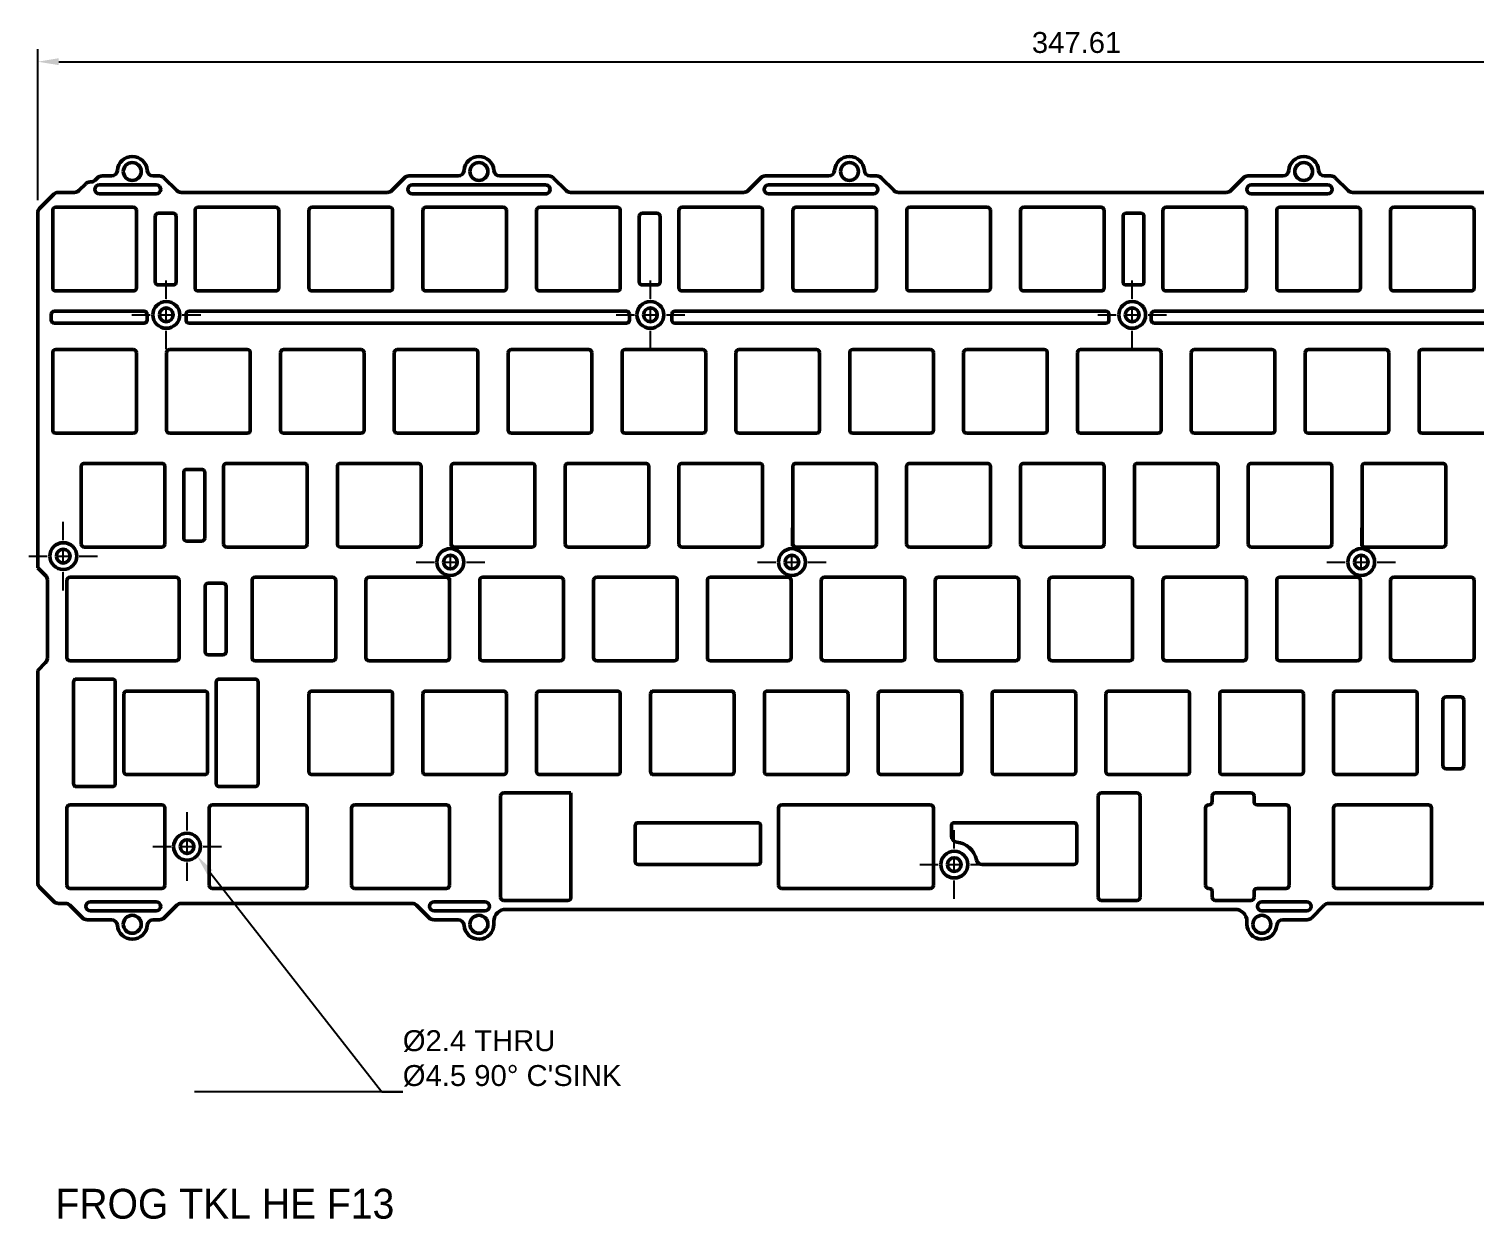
# Model space of a CAD drawing. Header units: millimetres. Extents: x 2 to 871, y 40 to 864.
# Drawn here: x 487.5 to 729.5, y 372.3 to 571.5 of the extents above; entities that cross this region are included whole.
import ezdxf
from ezdxf import colors
from ezdxf.entities.mleader import LeaderData, LeaderLine
from ezdxf.math import Vec2, Vec3

# ---------------------------------------------------------------- set-up
doc = ezdxf.new("R2010")
doc.units = ezdxf.units.MM
doc.header["$LTSCALE"] = 0.75
doc.linetypes.add('CENTER2', pattern=[28.575, 19.05, -3.175, 3.175, -3.175])
for name, color, linetype, lineweight in [('FD_Dimensions', 7, 'Continuous', 25), ('Hole Notes', 7, 'Continuous', 25), ('Notes', 7, 'Continuous', 25), ('Smart Centers', 7, 'CENTER2', 25), ('Visible', 7, 'Continuous', 50)]:
    doc.layers.add(name, color=color, linetype=linetype, lineweight=lineweight)
doc.styles.get("Standard").update_dxf_attribs({"font": 'arial.ttf'})
doc.dimstyles.new('Dim-ISO-25', dxfattribs={"dimtxt": 3.5, "dimasz": 3.5, "dimexe": 2.1, "dimexo": 2.1, "dimgap": 1.4, "dimtad": 1, "dimdsep": 46, "dimtxsty": 'Standard', "dimcen": 0, "dimazin": 2, "dimtp": 0.1, "dimtm": 0.1, "dimtfac": 0.714286, "dimtmove": 0, "dimatfit": 3, "dimfxl": 0, "dimarcsym": 0})

# ---------------------------------------------------------------- blocks, each defined once
blk = doc.blocks.new('*U44')
at = {"layer": 'Smart Centers', "color": 0, "ltscale": 0.75}
for p, q in [((0, 2.68), (0, 5.75)), ((-5.75, 0), (-2.68, 0)), ((2.68, 0), (5.75, 0)), ((0, -5.75), (0, -2.68))]:
    blk.add_line(p, q, dxfattribs=at)
at = {"layer": 'Smart Centers', "color": 0, "linetype": 'Continuous', "ltscale": 0.75}
for p, q in [((-0.89, 0), (0.89, 0)), ((0, -0.89), (0, 0.89))]:
    blk.add_line(p, q, dxfattribs=at)
blk = doc.blocks.new('*U45')
at = {"layer": 'Smart Centers', "color": 0, "ltscale": 0.75}
for p, q in [((0, 2.68), (0, 5.75)), ((-5.75, 0), (-2.68, 0)), ((2.68, 0), (5.75, 0)), ((0, -5.75), (0, -2.68))]:
    blk.add_line(p, q, dxfattribs=at)
at = {"layer": 'Smart Centers', "color": 0, "linetype": 'Continuous', "ltscale": 0.75}
for p, q in [((-0.89, 0), (0.89, 0)), ((0, -0.89), (0, 0.89))]:
    blk.add_line(p, q, dxfattribs=at)
blk = doc.blocks.new('*U46')
at = {"layer": 'Smart Centers', "color": 0, "ltscale": 0.75}
for p, q in [((0, 2.68), (0, 5.75)), ((-5.75, 0), (-2.68, 0)), ((2.68, 0), (5.75, 0)), ((0, -5.75), (0, -2.68))]:
    blk.add_line(p, q, dxfattribs=at)
at = {"layer": 'Smart Centers', "color": 0, "linetype": 'Continuous', "ltscale": 0.75}
for p, q in [((-0.89, 0), (0.89, 0)), ((0, -0.89), (0, 0.89))]:
    blk.add_line(p, q, dxfattribs=at)
blk = doc.blocks.new('*U47')
at = {"layer": 'Smart Centers', "color": 0, "ltscale": 0.75}
for p, q in [((0, 2.68), (0, 5.75)), ((-5.75, 0), (-2.68, 0)), ((2.68, 0), (5.75, 0)), ((0, -5.75), (0, -2.68))]:
    blk.add_line(p, q, dxfattribs=at)
at = {"layer": 'Smart Centers', "color": 0, "linetype": 'Continuous', "ltscale": 0.75}
for p, q in [((-0.89, 0), (0.89, 0)), ((0, -0.89), (0, 0.89))]:
    blk.add_line(p, q, dxfattribs=at)
blk = doc.blocks.new('*U48')
at = {"layer": 'Smart Centers', "color": 0, "ltscale": 0.75}
for p, q in [((0, 2.68), (0, 5.75)), ((-5.75, 0), (-2.68, 0)), ((2.68, 0), (5.75, 0)), ((0, -5.75), (0, -2.68))]:
    blk.add_line(p, q, dxfattribs=at)
at = {"layer": 'Smart Centers', "color": 0, "linetype": 'Continuous', "ltscale": 0.75}
for p, q in [((-0.89, 0), (0.89, 0)), ((0, -0.89), (0, 0.89))]:
    blk.add_line(p, q, dxfattribs=at)
blk = doc.blocks.new('*U50')
at = {"layer": 'Smart Centers', "color": 0, "ltscale": 0.75}
for p, q in [((0, 2.68), (0, 5.75)), ((-5.75, 0), (-2.68, 0)), ((2.68, 0), (5.75, 0)), ((0, -5.75), (0, -2.68))]:
    blk.add_line(p, q, dxfattribs=at)
at = {"layer": 'Smart Centers', "color": 0, "linetype": 'Continuous', "ltscale": 0.75}
for p, q in [((-0.89, 0), (0.89, 0)), ((0, -0.89), (0, 0.89))]:
    blk.add_line(p, q, dxfattribs=at)
blk = doc.blocks.new('*U55')
at = {"layer": 'Smart Centers', "color": 0, "ltscale": 0.75}
for p, q in [((0, 2.68), (0, 5.75)), ((-5.75, 0), (-2.68, 0)), ((2.68, 0), (5.75, 0)), ((0, -5.75), (0, -2.68))]:
    blk.add_line(p, q, dxfattribs=at)
at = {"layer": 'Smart Centers', "color": 0, "linetype": 'Continuous', "ltscale": 0.75}
for p, q in [((-0.89, 0), (0.89, 0)), ((0, -0.89), (0, 0.89))]:
    blk.add_line(p, q, dxfattribs=at)
blk = doc.blocks.new('*U56')
at = {"layer": 'Smart Centers', "color": 0, "ltscale": 0.75}
for p, q in [((0, 2.68), (0, 5.75)), ((-5.75, 0), (-2.68, 0)), ((2.68, 0), (5.75, 0)), ((0, -5.75), (0, -2.68))]:
    blk.add_line(p, q, dxfattribs=at)
at = {"layer": 'Smart Centers', "color": 0, "linetype": 'Continuous', "ltscale": 0.75}
for p, q in [((-0.89, 0), (0.89, 0)), ((0, -0.89), (0, 0.89))]:
    blk.add_line(p, q, dxfattribs=at)
blk = doc.blocks.new('*U57')
at = {"layer": 'Smart Centers', "color": 0, "ltscale": 0.75}
for p, q in [((0, 2.68), (0, 5.75)), ((-5.75, 0), (-2.68, 0)), ((2.68, 0), (5.75, 0)), ((0, -5.75), (0, -2.68))]:
    blk.add_line(p, q, dxfattribs=at)
at = {"layer": 'Smart Centers', "color": 0, "linetype": 'Continuous', "ltscale": 0.75}
for p, q in [((-0.89, 0), (0.89, 0)), ((0, -0.89), (0, 0.89))]:
    blk.add_line(p, q, dxfattribs=at)
blk = doc.blocks.new('*D60')
at = {"layer": 'Defpoints', "color": 0}
for p in [(836.61, 566.03), (489, 540.74), (836.61, 540.74)]:
    blk.add_point(p, dxfattribs=at)
at = {"layer": 'FD_Dimensions', "color": 0, "lineweight": -2}
for p, q in [((489, 542.84), (489, 568.13)), ((836.61, 542.84), (836.61, 568.13)), ((492.5, 566.03), (833.11, 566.03))]:
    blk.add_line(p, q, dxfattribs=at)
at = {"layer": 'FD_Dimensions', "color": 0}
for points in [[(492.5, 566.61), (492.5, 565.45), (489, 566.03)], [(833.11, 566.61), (833.11, 565.45), (836.61, 566.03)]]:
    blk.add_solid(points, dxfattribs=at)
at = {"layer": 'FD_Dimensions', "color": 0, "insert": (662.8, 569.22), "char_height": 3.5, "attachment_point": 5}
blk.add_mtext('347.61', dxfattribs=at)

msp = doc.modelspace()

# ---------------------------------------------------------------- linework, layer by layer
at = {"layer": 'Visible'}
for p, q in [((501.31, 546.899), (499.715, 546.899)), ((509.387, 546.899), (508.292, 546.899)), ((559.31, 546.899), (551.071, 546.899)), ((574.53, 546.899), (566.292, 546.899)), ((621.31, 546.899), (610.691, 546.899)), ((629.387, 546.899), (628.292, 546.899)), ((697.31, 546.899), (691.453, 546.899)), ((705.387, 546.899), (704.293, 546.899)), ((497.008, 545.606), (495.85, 544.449)), ((497.887, 545.899), (497.715, 545.899)), ((499.008, 546.606), (498.594, 546.192)), ((499.301, 545.399), (508.801, 545.399)), ((512.252, 544.449), (510.094, 546.606)), ((550.364, 546.606), (548.207, 544.449)), ((551.657, 545.399), (573.945, 545.399)), ((577.395, 544.449), (575.238, 546.606)), ((609.983, 546.606), (607.826, 544.449)), ((611.276, 545.399), (628.801, 545.399)), ((632.252, 544.449), (630.094, 546.606)), ((690.746, 546.606), (688.588, 544.449)), ((692.039, 545.399), (704.802, 545.399)), ((708.252, 544.449), (706.094, 546.606)), ((489.288, 541.449), (491.703, 543.863)), ((495.143, 544.156), (492.41, 544.156)), ((508.801, 543.899), (499.301, 543.899)), ((547.5, 544.156), (512.959, 544.156)), ((573.945, 543.899), (551.657, 543.899)), ((607.119, 544.156), (578.102, 544.156)), ((628.801, 543.899), (611.276, 543.899)), ((687.881, 544.156), (632.959, 544.156)), ((704.802, 543.899), (692.039, 543.899)), ((754.644, 544.156), (708.959, 544.156)), ((488.996, 540.742), (488.996, 481.337)), ((491.496, 528.156), (491.496, 541.156)), ((491.996, 541.656), (504.996, 541.656)), ((505.496, 541.156), (505.496, 528.156)), ((508.652, 529.156), (508.652, 540.156)), ((509.152, 540.656), (511.652, 540.656)), ((512.152, 540.156), (512.152, 529.156)), ((515.309, 528.156), (515.309, 541.156)), ((515.809, 541.656), (528.809, 541.656)), ((529.309, 541.156), (529.309, 528.156)), ((534.359, 528.156), (534.359, 541.156)), ((534.859, 541.656), (547.859, 541.656)), ((548.359, 541.156), (548.359, 528.156)), ((553.409, 528.156), (553.409, 541.156)), ((553.909, 541.656), (566.909, 541.656)), ((567.409, 541.156), (567.409, 528.156)), ((572.459, 528.156), (572.459, 541.156)), ((572.959, 541.656), (585.959, 541.656)), ((586.459, 541.156), (586.459, 528.156)), ((589.615, 529.156), (589.615, 540.156)), ((590.115, 540.656), (592.615, 540.656)), ((593.115, 540.156), (593.115, 529.156)), ((596.272, 528.156), (596.272, 541.156)), ((596.772, 541.656), (609.772, 541.656)), ((610.272, 541.156), (610.272, 528.156)), ((615.322, 528.156), (615.322, 541.156)), ((615.822, 541.656), (628.822, 541.656)), ((629.322, 541.156), (629.322, 528.156)), ((634.372, 528.156), (634.372, 541.156)), ((634.872, 541.656), (647.872, 541.656)), ((648.372, 541.156), (648.372, 528.156)), ((653.422, 528.156), (653.422, 541.156)), ((653.922, 541.656), (666.922, 541.656)), ((667.422, 541.156), (667.422, 528.156)), ((670.578, 529.156), (670.578, 540.156)), ((671.078, 540.656), (673.578, 540.656)), ((674.078, 540.156), (674.078, 529.156)), ((677.235, 528.156), (677.235, 541.156)), ((677.735, 541.656), (690.735, 541.656)), ((691.235, 541.156), (691.235, 528.156)), ((696.285, 528.156), (696.285, 541.156)), ((696.785, 541.656), (709.785, 541.656)), ((710.285, 541.156), (710.285, 528.156)), ((715.335, 528.156), (715.335, 541.156)), ((715.835, 541.656), (728.835, 541.656)), ((729.335, 541.156), (729.335, 528.156)), ((504.996, 527.656), (491.996, 527.656)), ((511.652, 528.656), (509.152, 528.656)), ((528.809, 527.656), (515.809, 527.656)), ((547.859, 527.656), (534.859, 527.656)), ((566.909, 527.656), (553.909, 527.656)), ((585.959, 527.656), (572.959, 527.656)), ((592.615, 528.656), (590.115, 528.656)), ((609.772, 527.656), (596.772, 527.656)), ((628.822, 527.656), (615.822, 527.656)), ((647.872, 527.656), (634.872, 527.656)), ((666.922, 527.656), (653.922, 527.656)), ((673.578, 528.656), (671.078, 528.656)), ((690.735, 527.656), (677.735, 527.656)), ((709.785, 527.656), (696.785, 527.656)), ((728.835, 527.656), (715.835, 527.656)), ((491.246, 522.756), (491.246, 523.756)), ((491.746, 524.256), (506.796, 524.256)), ((507.296, 523.756), (507.296, 522.756)), ((513.796, 522.756), (513.796, 523.756)), ((514.296, 524.256), (587.496, 524.256)), ((587.996, 523.756), (587.996, 522.756)), ((595.071, 522.756), (595.071, 523.756)), ((595.571, 524.256), (667.721, 524.256)), ((668.221, 523.756), (668.221, 522.756)), ((675.296, 522.756), (675.296, 523.756)), ((675.796, 524.256), (754.946, 524.256)), ((506.796, 522.256), (491.746, 522.256)), ((587.496, 522.256), (514.296, 522.256)), ((667.721, 522.256), (595.571, 522.256)), ((754.946, 522.256), (675.796, 522.256)), ((491.996, 517.843), (504.996, 517.843)), ((511.046, 517.843), (524.046, 517.843)), ((530.096, 517.843), (543.096, 517.843)), ((549.146, 517.843), (562.146, 517.843)), ((568.196, 517.843), (581.196, 517.843)), ((587.246, 517.843), (600.246, 517.843)), ((606.296, 517.843), (619.296, 517.843)), ((625.346, 517.843), (638.346, 517.843)), ((644.396, 517.843), (657.396, 517.843)), ((663.446, 517.843), (676.446, 517.843)), ((682.496, 517.843), (695.496, 517.843)), ((701.546, 517.843), (714.546, 517.843)), ((720.596, 517.843), (733.596, 517.843)), ((491.496, 504.343), (491.496, 517.343)), ((505.496, 517.343), (505.496, 504.343)), ((510.546, 504.343), (510.546, 517.343)), ((524.546, 517.343), (524.546, 504.343)), ((529.596, 504.343), (529.596, 517.343)), ((543.596, 517.343), (543.596, 504.343)), ((548.646, 504.343), (548.646, 517.343)), ((562.646, 517.343), (562.646, 504.343)), ((567.696, 504.343), (567.696, 517.343)), ((581.696, 517.343), (581.696, 504.343)), ((586.746, 504.343), (586.746, 517.343)), ((600.746, 517.343), (600.746, 504.343)), ((605.796, 504.343), (605.796, 517.343)), ((619.796, 517.343), (619.796, 504.343)), ((624.846, 504.343), (624.846, 517.343)), ((638.846, 517.343), (638.846, 504.343)), ((643.896, 504.343), (643.896, 517.343)), ((657.896, 517.343), (657.896, 504.343)), ((662.946, 504.343), (662.946, 517.343)), ((676.946, 517.343), (676.946, 504.343)), ((681.996, 504.343), (681.996, 517.343)), ((695.996, 517.343), (695.996, 504.343)), ((701.046, 504.343), (701.046, 517.343)), ((715.046, 517.343), (715.046, 504.343)), ((720.096, 504.343), (720.096, 517.343)), ((504.996, 503.843), (491.996, 503.843)), ((524.046, 503.843), (511.046, 503.843)), ((543.096, 503.843), (530.096, 503.843)), ((562.146, 503.843), (549.146, 503.843)), ((581.196, 503.843), (568.196, 503.843)), ((600.246, 503.843), (587.246, 503.843)), ((619.296, 503.843), (606.296, 503.843)), ((638.346, 503.843), (625.346, 503.843)), ((657.396, 503.843), (644.396, 503.843)), ((676.446, 503.843), (663.446, 503.843)), ((695.496, 503.843), (682.496, 503.843)), ((714.546, 503.843), (701.546, 503.843)), ((733.596, 503.843), (720.596, 503.843)), ((496.758, 498.793), (509.758, 498.793)), ((520.571, 498.793), (533.571, 498.793)), ((539.621, 498.793), (552.621, 498.793)), ((558.671, 498.793), (571.671, 498.793)), ((577.721, 498.793), (590.721, 498.793)), ((596.771, 498.793), (609.771, 498.793)), ((615.821, 498.793), (628.821, 498.793)), ((634.871, 498.793), (647.871, 498.793)), ((653.921, 498.793), (666.921, 498.793)), ((672.971, 498.793), (685.971, 498.793)), ((692.021, 498.793), (705.021, 498.793)), ((711.071, 498.793), (724.071, 498.793)), ((496.258, 485.293), (496.258, 498.293)), ((510.258, 498.293), (510.258, 485.293)), ((513.414, 486.293), (513.414, 497.293)), ((513.914, 497.793), (516.414, 497.793)), ((516.914, 497.293), (516.914, 486.293)), ((520.071, 485.293), (520.071, 498.293)), ((534.071, 498.293), (534.071, 485.293)), ((539.121, 485.293), (539.121, 498.293)), ((553.121, 498.293), (553.121, 485.293)), ((558.171, 485.293), (558.171, 498.293)), ((572.171, 498.293), (572.171, 485.293)), ((577.221, 485.293), (577.221, 498.293)), ((591.221, 498.293), (591.221, 485.293)), ((596.271, 485.293), (596.271, 498.293)), ((610.271, 498.293), (610.271, 485.293)), ((615.321, 485.293), (615.321, 498.293)), ((629.321, 498.293), (629.321, 485.293)), ((634.371, 485.293), (634.371, 498.293)), ((648.371, 498.293), (648.371, 485.293)), ((653.421, 485.293), (653.421, 498.293)), ((667.421, 498.293), (667.421, 485.293)), ((672.471, 485.293), (672.471, 498.293)), ((686.471, 498.293), (686.471, 485.293)), ((691.521, 485.293), (691.521, 498.293)), ((705.521, 498.293), (705.521, 485.293)), ((710.571, 485.293), (710.571, 498.293)), ((724.571, 498.293), (724.571, 485.293)), ((509.758, 484.793), (496.758, 484.793)), ((516.414, 485.793), (513.914, 485.793)), ((533.571, 484.793), (520.571, 484.793)), ((552.621, 484.793), (539.621, 484.793)), ((571.671, 484.793), (558.671, 484.793)), ((590.721, 484.793), (577.721, 484.793)), ((609.771, 484.793), (596.771, 484.793)), ((628.821, 484.793), (615.821, 484.793)), ((647.871, 484.793), (634.871, 484.793)), ((666.921, 484.793), (653.921, 484.793)), ((685.971, 484.793), (672.971, 484.793)), ((705.021, 484.793), (692.021, 484.793)), ((724.071, 484.793), (711.071, 484.793)), ((488.996, 481.337), (490.296, 480.036)), ((490.589, 479.329), (490.589, 466.158)), ((493.877, 466.243), (493.877, 479.243)), ((494.377, 479.743), (512.139, 479.743)), ((512.639, 479.243), (512.639, 466.243)), ((524.833, 466.243), (524.833, 479.243)), ((525.333, 479.743), (538.333, 479.743)), ((538.833, 479.243), (538.833, 466.243)), ((543.883, 466.243), (543.883, 479.243)), ((544.383, 479.743), (557.383, 479.743)), ((557.883, 479.243), (557.883, 466.243)), ((562.933, 466.243), (562.933, 479.243)), ((563.433, 479.743), (576.433, 479.743)), ((576.933, 479.243), (576.933, 466.243)), ((581.983, 466.243), (581.983, 479.243)), ((582.483, 479.743), (595.483, 479.743)), ((595.983, 479.243), (595.983, 466.243)), ((601.033, 466.243), (601.033, 479.243)), ((601.533, 479.743), (614.533, 479.743)), ((615.033, 479.243), (615.033, 466.243)), ((620.083, 466.243), (620.083, 479.243)), ((620.583, 479.743), (633.583, 479.743)), ((634.083, 479.243), (634.083, 466.243)), ((639.133, 466.243), (639.133, 479.243)), ((639.633, 479.743), (652.633, 479.743)), ((653.133, 479.243), (653.133, 466.243)), ((658.183, 466.243), (658.183, 479.243)), ((658.683, 479.743), (671.683, 479.743)), ((672.183, 479.243), (672.183, 466.243)), ((677.233, 466.243), (677.233, 479.243)), ((677.733, 479.743), (690.733, 479.743)), ((691.233, 479.243), (691.233, 466.243)), ((696.283, 466.243), (696.283, 479.243)), ((696.783, 479.743), (709.783, 479.743)), ((710.283, 479.243), (710.283, 466.243)), ((715.333, 466.243), (715.333, 479.243)), ((715.833, 479.743), (728.833, 479.743)), ((729.333, 479.243), (729.333, 466.243)), ((516.986, 467.243), (516.986, 478.243)), ((517.486, 478.743), (519.986, 478.743)), ((520.486, 478.243), (520.486, 467.243)), ((490.296, 465.45), (488.996, 464.15)), ((512.139, 465.743), (494.377, 465.743)), ((519.986, 466.743), (517.486, 466.743)), ((538.333, 465.743), (525.333, 465.743)), ((557.383, 465.743), (544.383, 465.743)), ((576.433, 465.743), (563.433, 465.743)), ((595.483, 465.743), (582.483, 465.743)), ((614.533, 465.743), (601.533, 465.743)), ((633.583, 465.743), (620.583, 465.743)), ((652.633, 465.743), (639.633, 465.743)), ((671.683, 465.743), (658.683, 465.743)), ((690.733, 465.743), (677.733, 465.743)), ((709.783, 465.743), (696.783, 465.743)), ((728.833, 465.743), (715.833, 465.743)), ((488.996, 464.15), (488.996, 428.558)), ((494.964, 445.193), (494.964, 462.193)), ((495.464, 462.693), (501.464, 462.693)), ((501.964, 462.193), (501.964, 445.193)), ((518.84, 445.193), (518.84, 462.193)), ((519.34, 462.693), (525.34, 462.693)), ((525.84, 462.193), (525.84, 445.193)), ((503.402, 447.193), (503.402, 460.193)), ((503.902, 460.693), (516.902, 460.693)), ((517.402, 460.193), (517.402, 447.193)), ((534.358, 447.193), (534.358, 460.193)), ((534.858, 460.693), (547.858, 460.693)), ((548.358, 460.193), (548.358, 447.193)), ((553.408, 447.193), (553.408, 460.193)), ((553.908, 460.693), (566.908, 460.693)), ((567.408, 460.193), (567.408, 447.193)), ((572.458, 447.193), (572.458, 460.193)), ((572.958, 460.693), (585.958, 460.693)), ((586.458, 460.193), (586.458, 447.193)), ((591.508, 447.193), (591.508, 460.193)), ((592.008, 460.693), (605.008, 460.693)), ((605.508, 460.193), (605.508, 447.193)), ((610.558, 447.193), (610.558, 460.193)), ((611.058, 460.693), (624.058, 460.693)), ((624.558, 460.193), (624.558, 447.193)), ((629.608, 447.193), (629.608, 460.193)), ((630.108, 460.693), (643.108, 460.693)), ((643.608, 460.193), (643.608, 447.193)), ((648.658, 447.193), (648.658, 460.193)), ((649.158, 460.693), (662.158, 460.693)), ((662.658, 460.193), (662.658, 447.193)), ((667.708, 447.193), (667.708, 460.193)), ((668.208, 460.693), (681.208, 460.693)), ((681.708, 460.193), (681.708, 447.193)), ((686.758, 447.193), (686.758, 460.193)), ((687.258, 460.693), (700.258, 460.693)), ((700.758, 460.193), (700.758, 447.193)), ((705.808, 447.193), (705.808, 460.193)), ((706.308, 460.693), (719.308, 460.693)), ((719.808, 460.193), (719.808, 447.193)), ((724.102, 448.193), (724.102, 459.193)), ((724.602, 459.693), (727.102, 459.693)), ((727.602, 459.193), (727.602, 448.193)), ((727.102, 447.693), (724.602, 447.693)), ((516.902, 446.693), (503.902, 446.693)), ((547.858, 446.693), (534.858, 446.693)), ((566.908, 446.693), (553.908, 446.693)), ((585.958, 446.693), (572.958, 446.693)), ((605.008, 446.693), (592.008, 446.693)), ((624.058, 446.693), (611.058, 446.693)), ((643.108, 446.693), (630.108, 446.693)), ((662.158, 446.693), (649.158, 446.693)), ((681.208, 446.693), (668.208, 446.693)), ((700.258, 446.693), (687.258, 446.693)), ((719.308, 446.693), (706.308, 446.693)), ((501.464, 444.693), (495.464, 444.693)), ((525.34, 444.693), (519.34, 444.693)), ((566.439, 426.143), (566.439, 443.143)), ((566.939, 443.643), (578.196, 443.643)), ((578.196, 443.643), (578.196, 426.143)), ((666.439, 426.143), (666.439, 443.143)), ((666.939, 443.643), (672.939, 443.643)), ((673.439, 443.143), (673.439, 426.143)), ((685.496, 442.143), (685.496, 443.143)), ((685.996, 443.643), (691.996, 443.643)), ((692.496, 443.143), (692.496, 442.143)), ((493.877, 428.143), (493.877, 441.143)), ((494.377, 441.643), (509.758, 441.643)), ((510.258, 441.143), (510.258, 428.143)), ((517.689, 428.143), (517.689, 441.143)), ((518.189, 441.643), (533.571, 441.643)), ((534.071, 441.143), (534.071, 428.143)), ((541.502, 428.143), (541.502, 441.143)), ((542.002, 441.643), (557.383, 441.643)), ((557.883, 441.143), (557.883, 428.143)), ((612.939, 428.143), (612.939, 441.143)), ((613.439, 441.643), (638.346, 441.643)), ((638.846, 441.143), (638.846, 428.143)), ((684.377, 428.143), (684.377, 441.143)), ((684.877, 441.643), (684.996, 441.643)), ((692.996, 441.643), (697.877, 441.643)), ((698.377, 441.143), (698.377, 428.143)), ((705.808, 428.143), (705.808, 441.143)), ((706.308, 441.643), (721.689, 441.643)), ((722.189, 441.143), (722.189, 428.143)), ((588.939, 432.143), (588.939, 438.143)), ((589.439, 438.643), (609.439, 438.643)), ((609.939, 438.143), (609.939, 432.143)), ((641.846, 436.397), (641.846, 438.143)), ((642.346, 438.643), (662.346, 438.643)), ((662.846, 438.143), (662.846, 432.143)), ((609.439, 431.643), (589.439, 431.643)), ((662.346, 431.643), (647.019, 431.643)), ((491.703, 425.436), (489.288, 427.85)), ((509.758, 427.643), (494.377, 427.643)), ((533.571, 427.643), (518.189, 427.643)), ((557.383, 427.643), (542.002, 427.643)), ((638.346, 427.643), (613.439, 427.643)), ((684.996, 427.643), (684.877, 427.643)), ((685.496, 426.143), (685.496, 427.143)), ((692.496, 427.143), (692.496, 426.143)), ((697.877, 427.643), (692.996, 427.643)), ((721.689, 427.643), (706.308, 427.643)), ((492.41, 425.143), (493.643, 425.143)), ((494.35, 424.85), (496.508, 422.693)), ((497.801, 425.4), (508.801, 425.4)), ((508.801, 423.9), (497.801, 423.9)), ((510.094, 422.693), (512.252, 424.85)), ((512.959, 425.143), (551.643, 425.143)), ((552.35, 424.85), (554.508, 422.693)), ((555.301, 425.4), (563.801, 425.4)), ((563.801, 423.9), (555.301, 423.9)), ((577.696, 425.643), (566.939, 425.643)), ((567.301, 424.143), (689.302, 424.143)), ((672.939, 425.643), (666.939, 425.643)), ((691.996, 425.643), (685.996, 425.643)), ((693.802, 425.4), (701.302, 425.4)), ((701.302, 423.9), (693.802, 423.9)), ((702.094, 422.693), (704.252, 424.85)), ((704.959, 425.143), (754.644, 425.143)), ((497.215, 422.4), (501.31, 422.4)), ((508.292, 422.4), (509.387, 422.4)), ((555.215, 422.4), (559.31, 422.4)), ((565.301, 421.65), (565.301, 422.143)), ((691.302, 422.143), (691.302, 421.65)), ((697.293, 422.4), (701.387, 422.4))]:
    msp.add_line(p, q, dxfattribs=at)
at = {"layer": 'Visible', "extrusion": (0, 0, -1)}
for centre, radius in [((-504.801, 547.649), 1.5), ((-562.801, 547.649), 1.5), ((-624.801, 547.649), 1.5), ((-700.802, 547.649), 1.5), ((-510.495, 523.656), 2.25), ((-591.495, 523.656), 2.25), ((-672.108, 523.656), 2.25), ((-510.495, 523.656), 1.15), ((-591.495, 523.656), 1.15), ((-672.108, 523.656), 1.15), ((-493.258, 483.268), 2.25), ((-493.258, 483.268), 1.15), ((-558.026, 482.268), 2.25), ((-615.176, 482.268), 2.25), ((-710.426, 482.268), 2.25), ((-558.026, 482.268), 1.15), ((-615.176, 482.268), 1.15), ((-710.426, 482.268), 1.15), ((-513.973, 434.643), 2.25), ((-513.973, 434.643), 1.15), ((-642.346, 431.643), 2.25), ((-642.346, 431.643), 1.15), ((-504.801, 421.65), 1.5), ((-562.801, 421.65), 1.5), ((-693.802, 421.65), 1.5)]:
    msp.add_circle(centre, radius, dxfattribs=at)
at = {"layer": 'Visible'}
for centre, radius, start, end in [((504.801, 547.649), 2.5, 4.09604, 175.90396), ((562.801, 547.649), 2.5, 4.09604, 175.90396), ((624.801, 547.649), 2.5, 4.09604, 175.90396), ((700.802, 547.649), 2.5, 4.09604, 175.90396), ((499.715, 545.899), 1, 90, 135), ((509.387, 545.899), 1, 45, 90), ((551.071, 545.899), 1, 90, 135), ((574.531, 545.899), 1, 44.99999, 90.02811), ((610.691, 545.899), 1, 90, 135), ((629.387, 545.899), 1, 45, 90), ((691.453, 545.899), 1, 90, 135), ((705.387, 545.899), 1, 45, 90), ((497.715, 544.899), 1, 90, 135), ((491.746, 523.756), 0.5, 90, 180), ((491.746, 522.756), 0.5, 180, 270), ((506.796, 523.756), 0.5, 0, 90), ((506.796, 522.756), 0.5, 270, 0), ((514.296, 523.756), 0.5, 90, 180), ((514.296, 522.756), 0.5, 180, 270), ((587.496, 523.756), 0.5, 0, 90), ((587.496, 522.756), 0.5, 270, 0), ((595.571, 523.756), 0.5, 90, 180), ((595.571, 522.756), 0.5, 180, 270), ((667.721, 523.756), 0.5, 0, 90), ((667.721, 522.756), 0.5, 270, 0), ((675.796, 523.756), 0.5, 90, 180), ((675.796, 522.756), 0.5, 180, 270), ((489.589, 479.329), 1, 0, 45), ((489.589, 466.158), 1, 315, 0), ((684.996, 442.143), 0.5, 270, 0), ((692.996, 442.143), 0.5, 180, 270), ((589.439, 438.143), 0.5, 90, 180), ((609.439, 438.143), 0.5, 0, 90), ((642.345, 431.643), 3.78, 12.07601, 83.99118), ((589.439, 432.143), 0.5, 180, 270), ((609.439, 432.143), 0.5, 270, 0), ((684.996, 427.143), 0.5, 0, 90), ((692.996, 427.143), 0.5, 90, 180), ((497.215, 423.4), 1, 225, 270), ((504.801, 421.65), 2.5, 184.09604, 355.90396), ((509.387, 423.4), 1, 270, 315), ((555.215, 423.4), 1, 225, 270), ((562.801, 421.65), 2.5, 184.09604, 0), ((693.802, 421.65), 2.5, 180, 355.90396), ((701.387, 423.4), 1, 270, 315)]:
    msp.add_arc(centre, radius, start, end, dxfattribs=at)
at = {"layer": 'Visible', "extrusion": (0, 0, -1)}
for centre, radius, start, end in [((-501.31, 547.899), 1, 184.09604, 270), ((-508.292, 547.899), 1, 270, 355.90396), ((-559.31, 547.899), 1, 184.09604, 270), ((-566.292, 547.899), 1, 270, 355.90396), ((-621.31, 547.899), 1, 184.09604, 270), ((-628.292, 547.899), 1, 270, 355.90396), ((-697.31, 547.899), 1, 184.09604, 270), ((-704.293, 547.899), 1, 270, 355.90396), ((-495.143, 545.156), 1, 225, 270), ((-497.887, 546.899), 1, 225, 270), ((-499.301, 544.649), 0.75, 270, 90), ((-508.801, 544.649), 0.75, 90, 270), ((-512.959, 545.156), 1, 270, 315), ((-547.5, 545.156), 1, 225, 270), ((-551.657, 544.649), 0.75, 270, 90), ((-573.945, 544.649), 0.75, 89.99609, 270.00391), ((-578.102, 545.156), 1, 270, 315), ((-607.119, 545.156), 1, 225, 270), ((-611.276, 544.649), 0.75, 270, 90), ((-628.801, 544.649), 0.75, 90, 270), ((-632.959, 545.156), 1, 270, 315), ((-687.881, 545.156), 1, 225, 270), ((-692.039, 544.649), 0.75, 270, 90), ((-704.802, 544.649), 0.75, 90, 270), ((-708.959, 545.156), 1, 270, 315), ((-492.41, 543.156), 1, 45, 90), ((-489.996, 540.742), 1, 0, 45), ((-491.996, 541.156), 0.5, 0, 90), ((-504.996, 541.156), 0.5, 90, 180), ((-509.152, 540.156), 0.5, 0, 90), ((-511.652, 540.156), 0.5, 90, 180), ((-515.809, 541.156), 0.5, 0, 90), ((-528.809, 541.156), 0.5, 90, 180), ((-534.859, 541.156), 0.5, 0, 90), ((-547.859, 541.156), 0.5, 90, 180), ((-553.909, 541.156), 0.5, 0, 90), ((-566.909, 541.156), 0.5, 90, 180), ((-572.959, 541.156), 0.5, 0, 90), ((-585.959, 541.156), 0.5, 90, 180), ((-590.115, 540.156), 0.5, 0, 90), ((-592.615, 540.156), 0.5, 90, 180), ((-596.772, 541.156), 0.5, 0, 90), ((-609.772, 541.156), 0.5, 90, 180), ((-615.822, 541.156), 0.5, 0, 90), ((-628.822, 541.156), 0.5, 90, 180), ((-634.872, 541.156), 0.5, 0, 90), ((-647.872, 541.156), 0.5, 90, 180), ((-653.922, 541.156), 0.5, 0, 90), ((-666.922, 541.156), 0.5, 90, 180), ((-671.078, 540.156), 0.5, 0, 90), ((-673.578, 540.156), 0.5, 90, 180), ((-677.735, 541.156), 0.5, 0, 90), ((-690.735, 541.156), 0.5, 90, 180), ((-696.785, 541.156), 0.5, 0, 90), ((-709.785, 541.156), 0.5, 90, 180), ((-715.835, 541.156), 0.5, 0, 90), ((-728.835, 541.156), 0.5, 90, 180), ((-491.996, 528.156), 0.5, 270, 0), ((-504.996, 528.156), 0.5, 180, 270), ((-509.152, 529.156), 0.5, 270, 0), ((-511.652, 529.156), 0.5, 180, 270), ((-515.809, 528.156), 0.5, 270, 0), ((-528.809, 528.156), 0.5, 180, 270), ((-534.859, 528.156), 0.5, 270, 0), ((-547.859, 528.156), 0.5, 180, 270), ((-553.909, 528.156), 0.5, 270, 0), ((-566.909, 528.156), 0.5, 180, 270), ((-572.959, 528.156), 0.5, 270, 0), ((-585.959, 528.156), 0.5, 180, 270), ((-590.115, 529.156), 0.5, 270, 0), ((-592.615, 529.156), 0.5, 180, 270), ((-596.772, 528.156), 0.5, 270, 0), ((-609.772, 528.156), 0.5, 180, 270), ((-615.822, 528.156), 0.5, 270, 0), ((-628.822, 528.156), 0.5, 180, 270), ((-634.872, 528.156), 0.5, 270, 0), ((-647.872, 528.156), 0.5, 180, 270), ((-653.922, 528.156), 0.5, 270, 0), ((-666.922, 528.156), 0.5, 180, 270), ((-671.078, 529.156), 0.5, 270, 0), ((-673.578, 529.156), 0.5, 180, 270), ((-677.735, 528.156), 0.5, 270, 0), ((-690.735, 528.156), 0.5, 180, 270), ((-696.785, 528.156), 0.5, 270, 0), ((-709.785, 528.156), 0.5, 180, 270), ((-715.835, 528.156), 0.5, 270, 0), ((-728.835, 528.156), 0.5, 180, 270), ((-491.996, 517.343), 0.5, 0, 90), ((-504.996, 517.343), 0.5, 90, 180), ((-511.046, 517.343), 0.5, 0, 90), ((-524.046, 517.343), 0.5, 90, 180), ((-530.096, 517.343), 0.5, 0, 90), ((-543.096, 517.343), 0.5, 90, 180), ((-549.146, 517.343), 0.5, 0, 90), ((-562.146, 517.343), 0.5, 90, 180), ((-568.196, 517.343), 0.5, 0, 90), ((-581.196, 517.343), 0.5, 90, 180), ((-587.246, 517.343), 0.5, 0, 90), ((-600.246, 517.343), 0.5, 90, 180), ((-606.296, 517.343), 0.5, 0, 90), ((-619.296, 517.343), 0.5, 90, 180), ((-625.346, 517.343), 0.5, 0, 90), ((-638.346, 517.343), 0.5, 90, 180), ((-644.396, 517.343), 0.5, 0, 90), ((-657.396, 517.343), 0.5, 90, 180), ((-663.446, 517.343), 0.5, 0, 90), ((-676.446, 517.343), 0.5, 90, 180), ((-682.496, 517.343), 0.5, 0, 90), ((-695.496, 517.343), 0.5, 90, 180), ((-701.546, 517.343), 0.5, 0, 90), ((-714.546, 517.343), 0.5, 90, 180), ((-720.596, 517.343), 0.5, 0, 90), ((-491.996, 504.343), 0.5, 270, 0), ((-504.996, 504.343), 0.5, 180, 270), ((-511.046, 504.343), 0.5, 270, 0), ((-524.046, 504.343), 0.5, 180, 270), ((-530.096, 504.343), 0.5, 270, 0), ((-543.096, 504.343), 0.5, 180, 270), ((-549.146, 504.343), 0.5, 270, 0), ((-562.146, 504.343), 0.5, 180, 270), ((-568.196, 504.343), 0.5, 270, 0), ((-581.196, 504.343), 0.5, 180, 270), ((-587.246, 504.343), 0.5, 270, 0), ((-600.246, 504.343), 0.5, 180, 270), ((-606.296, 504.343), 0.5, 270, 0), ((-619.296, 504.343), 0.5, 180, 270), ((-625.346, 504.343), 0.5, 270, 0), ((-638.346, 504.343), 0.5, 180, 270), ((-644.396, 504.343), 0.5, 270, 0), ((-657.396, 504.343), 0.5, 180, 270), ((-663.446, 504.343), 0.5, 270, 0), ((-676.446, 504.343), 0.5, 180, 270), ((-682.496, 504.343), 0.5, 270, 0), ((-695.496, 504.343), 0.5, 180, 270), ((-701.546, 504.343), 0.5, 270, 0), ((-714.546, 504.343), 0.5, 180, 270), ((-720.596, 504.343), 0.5, 270, 0), ((-496.758, 498.293), 0.5, 0, 90), ((-509.758, 498.293), 0.5, 90, 180), ((-520.571, 498.293), 0.5, 0, 90), ((-533.571, 498.293), 0.5, 90, 180), ((-539.621, 498.293), 0.5, 0, 90), ((-552.621, 498.293), 0.5, 90, 180), ((-558.671, 498.293), 0.5, 0, 90), ((-571.671, 498.293), 0.5, 90, 180), ((-577.721, 498.293), 0.5, 0, 90), ((-590.721, 498.293), 0.5, 90, 180), ((-596.771, 498.293), 0.5, 0, 90), ((-609.771, 498.293), 0.5, 90, 180), ((-615.821, 498.293), 0.5, 0, 90), ((-628.821, 498.293), 0.5, 90, 180), ((-634.871, 498.293), 0.5, 0, 90), ((-647.871, 498.293), 0.5, 90, 180), ((-653.921, 498.293), 0.5, 0, 90), ((-666.921, 498.293), 0.5, 90, 180), ((-672.971, 498.293), 0.5, 0, 90), ((-685.971, 498.293), 0.5, 90, 180), ((-692.021, 498.293), 0.5, 0, 90), ((-705.021, 498.293), 0.5, 90, 180), ((-711.071, 498.293), 0.5, 0, 90), ((-724.071, 498.293), 0.5, 90, 180), ((-513.914, 497.293), 0.5, 0, 90), ((-516.414, 497.293), 0.5, 90, 180), ((-496.758, 485.293), 0.5, 270, 0), ((-509.758, 485.293), 0.5, 180, 270), ((-513.914, 486.293), 0.5, 270, 0), ((-516.414, 486.293), 0.5, 180, 270), ((-520.571, 485.293), 0.5, 270, 0), ((-533.571, 485.293), 0.5, 180, 270), ((-539.621, 485.293), 0.5, 270, 0), ((-552.621, 485.293), 0.5, 180, 270), ((-558.671, 485.293), 0.5, 270, 0), ((-571.671, 485.293), 0.5, 180, 270), ((-577.721, 485.293), 0.5, 270, 0), ((-590.721, 485.293), 0.5, 180, 270), ((-596.771, 485.293), 0.5, 270, 0), ((-609.771, 485.293), 0.5, 180, 270), ((-615.821, 485.293), 0.5, 270, 0), ((-628.821, 485.293), 0.5, 180, 270), ((-634.871, 485.293), 0.5, 270, 0), ((-647.871, 485.293), 0.5, 180, 270), ((-653.921, 485.293), 0.5, 270, 0), ((-666.921, 485.293), 0.5, 180, 270), ((-672.971, 485.293), 0.5, 270, 0), ((-685.971, 485.293), 0.5, 180, 270), ((-692.021, 485.293), 0.5, 270, 0), ((-705.021, 485.293), 0.5, 180, 270), ((-711.071, 485.293), 0.5, 270, 0), ((-724.071, 485.293), 0.5, 180, 270), ((-494.377, 479.243), 0.5, 0, 90), ((-512.139, 479.243), 0.5, 90, 180), ((-525.333, 479.243), 0.5, 0, 90), ((-538.333, 479.243), 0.5, 90, 180), ((-544.383, 479.243), 0.5, 0, 90), ((-557.383, 479.243), 0.5, 90, 180), ((-563.433, 479.243), 0.5, 0, 90), ((-576.433, 479.243), 0.5, 90, 180), ((-582.483, 479.243), 0.5, 0, 90), ((-595.483, 479.243), 0.5, 90, 180), ((-601.533, 479.243), 0.5, 0, 90), ((-614.533, 479.243), 0.5, 90, 180), ((-620.583, 479.243), 0.5, 0, 90), ((-633.583, 479.243), 0.5, 90, 180), ((-639.633, 479.243), 0.5, 0, 90), ((-652.633, 479.243), 0.5, 90, 180), ((-658.683, 479.243), 0.5, 0, 90), ((-671.683, 479.243), 0.5, 90, 180), ((-677.733, 479.243), 0.5, 0, 90), ((-690.733, 479.243), 0.5, 90, 180), ((-696.783, 479.243), 0.5, 0, 90), ((-709.783, 479.243), 0.5, 90, 180), ((-715.833, 479.243), 0.5, 0, 90), ((-728.833, 479.243), 0.5, 90, 180), ((-517.486, 478.243), 0.5, 0, 90), ((-519.986, 478.243), 0.5, 90, 180), ((-517.486, 467.243), 0.5, 270, 0), ((-519.986, 467.243), 0.5, 180, 270), ((-494.377, 466.243), 0.5, 270, 0), ((-512.139, 466.243), 0.5, 180, 270), ((-525.333, 466.243), 0.5, 270, 0), ((-538.333, 466.243), 0.5, 180, 270), ((-544.383, 466.243), 0.5, 270, 0), ((-557.383, 466.243), 0.5, 180, 270), ((-563.433, 466.243), 0.5, 270, 0), ((-576.433, 466.243), 0.5, 180, 270), ((-582.483, 466.243), 0.5, 270, 0), ((-595.483, 466.243), 0.5, 180, 270), ((-601.533, 466.243), 0.5, 270, 0), ((-614.533, 466.243), 0.5, 180, 270), ((-620.583, 466.243), 0.5, 270, 0), ((-633.583, 466.243), 0.5, 180, 270), ((-639.633, 466.243), 0.5, 270, 0), ((-652.633, 466.243), 0.5, 180, 270), ((-658.683, 466.243), 0.5, 270, 0), ((-671.683, 466.243), 0.5, 180, 270), ((-677.733, 466.243), 0.5, 270, 0), ((-690.733, 466.243), 0.5, 180, 270), ((-696.783, 466.243), 0.5, 270, 0), ((-709.783, 466.243), 0.5, 180, 270), ((-715.833, 466.243), 0.5, 270, 0), ((-728.833, 466.243), 0.5, 180, 270), ((-495.464, 462.193), 0.5, 0, 90), ((-501.464, 462.193), 0.5, 90, 180), ((-519.34, 462.193), 0.5, 0, 90), ((-525.34, 462.193), 0.5, 90, 180), ((-503.902, 460.193), 0.5, 0, 90), ((-516.902, 460.193), 0.5, 90, 180), ((-534.858, 460.193), 0.5, 0, 90), ((-547.858, 460.193), 0.5, 90, 180), ((-553.908, 460.193), 0.5, 0, 90), ((-566.908, 460.193), 0.5, 90, 180), ((-572.958, 460.193), 0.5, 0, 90), ((-585.958, 460.193), 0.5, 90, 180), ((-592.008, 460.193), 0.5, 0, 90), ((-605.008, 460.193), 0.5, 90, 180), ((-611.058, 460.193), 0.5, 0, 90), ((-624.058, 460.193), 0.5, 90, 180), ((-630.108, 460.193), 0.5, 0, 90), ((-643.108, 460.193), 0.5, 90, 180), ((-649.158, 460.193), 0.5, 0, 90), ((-662.158, 460.193), 0.5, 90, 180), ((-668.208, 460.193), 0.5, 0, 90), ((-681.208, 460.193), 0.5, 90, 180), ((-687.258, 460.193), 0.5, 0, 90), ((-700.258, 460.193), 0.5, 90, 180), ((-706.308, 460.193), 0.5, 0, 90), ((-719.308, 460.193), 0.5, 90, 180), ((-724.602, 459.193), 0.5, 0, 90), ((-727.102, 459.193), 0.5, 90, 180), ((-724.602, 448.193), 0.5, 270, 0), ((-727.102, 448.193), 0.5, 180, 270), ((-503.902, 447.193), 0.5, 270, 0), ((-516.902, 447.193), 0.5, 180, 270), ((-534.858, 447.193), 0.5, 270, 0), ((-547.858, 447.193), 0.5, 180, 270), ((-553.908, 447.193), 0.5, 270, 0), ((-566.908, 447.193), 0.5, 180, 270), ((-572.958, 447.193), 0.5, 270, 0), ((-585.958, 447.193), 0.5, 180, 270), ((-592.008, 447.193), 0.5, 270, 0), ((-605.008, 447.193), 0.5, 180, 270), ((-611.058, 447.193), 0.5, 270, 0), ((-624.058, 447.193), 0.5, 180, 270), ((-630.108, 447.193), 0.5, 270, 0), ((-643.108, 447.193), 0.5, 180, 270), ((-649.158, 447.193), 0.5, 270, 0), ((-662.158, 447.193), 0.5, 180, 270), ((-668.208, 447.193), 0.5, 270, 0), ((-681.208, 447.193), 0.5, 180, 270), ((-687.258, 447.193), 0.5, 270, 0), ((-700.258, 447.193), 0.5, 180, 270), ((-706.308, 447.193), 0.5, 270, 0), ((-719.308, 447.193), 0.5, 180, 270), ((-495.464, 445.193), 0.5, 270, 0), ((-501.464, 445.193), 0.5, 180, 270), ((-519.34, 445.193), 0.5, 270, 0), ((-525.34, 445.193), 0.5, 180, 270), ((-566.939, 443.143), 0.5, 0, 90), ((-666.939, 443.143), 0.5, 0, 90), ((-672.939, 443.143), 0.5, 90, 180), ((-685.996, 443.143), 0.5, 0, 90), ((-691.996, 443.143), 0.5, 90, 180), ((-494.377, 441.143), 0.5, 0, 90), ((-509.758, 441.143), 0.5, 90, 180), ((-518.189, 441.143), 0.5, 0, 90), ((-533.571, 441.143), 0.5, 90, 180), ((-542.002, 441.143), 0.5, 0, 90), ((-557.383, 441.143), 0.5, 90, 180), ((-613.439, 441.143), 0.5, 0, 90), ((-638.346, 441.143), 0.5, 90, 180), ((-684.877, 441.143), 0.5, 0, 90), ((-697.877, 441.143), 0.5, 90, 180), ((-706.308, 441.143), 0.5, 0, 90), ((-721.689, 441.143), 0.5, 90, 180), ((-642.346, 438.143), 0.5, 0, 90), ((-662.346, 438.143), 0.5, 90, 180), ((-642.846, 436.397), 1, 276.00882, 0), ((-647.019, 432.643), 1, 270, 347.92399), ((-662.346, 432.143), 0.5, 180, 270), ((-489.996, 428.558), 1, 315, 0), ((-494.377, 428.143), 0.5, 270, 0), ((-509.758, 428.143), 0.5, 180, 270), ((-518.189, 428.143), 0.5, 270, 0), ((-533.571, 428.143), 0.5, 180, 270), ((-542.002, 428.143), 0.5, 270, 0), ((-557.383, 428.143), 0.5, 180, 270), ((-566.939, 426.143), 0.5, 270, 0), ((-577.696, 426.143), 0.5, 180, 270), ((-613.439, 428.143), 0.5, 270, 0), ((-638.346, 428.143), 0.5, 180, 270), ((-666.939, 426.143), 0.5, 270, 0), ((-672.939, 426.143), 0.5, 180, 270), ((-684.877, 428.143), 0.5, 270, 0), ((-685.996, 426.143), 0.5, 270, 0), ((-691.996, 426.143), 0.5, 180, 270), ((-697.877, 428.143), 0.5, 180, 270), ((-706.308, 428.143), 0.5, 270, 0), ((-721.689, 428.143), 0.5, 180, 270), ((-492.41, 426.143), 1, 270, 315), ((-493.643, 424.143), 1, 90, 135), ((-497.801, 424.65), 0.75, 270, 90), ((-508.801, 424.65), 0.75, 90, 270), ((-512.959, 424.143), 1, 45, 90), ((-551.643, 424.143), 1, 90, 135), ((-555.301, 424.65), 0.75, 270, 90), ((-563.801, 424.65), 0.75, 90, 270), ((-567.301, 422.143), 2, 0, 90), ((-689.302, 422.143), 2, 90, 180), ((-693.802, 424.65), 0.75, 270, 90), ((-701.302, 424.65), 0.75, 90, 270), ((-704.959, 424.143), 1, 45, 90), ((-501.31, 421.4), 1, 90, 175.90396), ((-508.292, 421.4), 1, 4.09604, 90), ((-559.31, 421.4), 1, 90, 175.90396), ((-697.293, 421.4), 1, 4.09604, 90)]:
    msp.add_arc(centre, radius, start, end, dxfattribs=at)

# ---------------------------------------------------------------- block references
at = {"layer": 'Smart Centers', "ltscale": 0.75}
for name, p in [('*U57', (510.495, 523.656)), ('*U56', (591.495, 523.656)), ('*U55', (672.108, 523.656)), ('*U45', (493.258, 483.268)), ('*U46', (558.026, 482.268)), ('*U47', (615.176, 482.268)), ('*U50', (710.426, 482.268)), ('*U44', (513.973, 434.643)), ('*U48', (642.346, 431.643))]:
    msp.add_blockref(name, p, dxfattribs=at)

# ---------------------------------------------------------------- texts
at = {"layer": 'Notes', "insert": (491.947, 377.371), "char_height": 5, "attachment_point": 1}
msp.add_mtext_dynamic_manual_height_columns('{\\fGulim|b0|i0|c129|p50;FROG TKL HE F13}', width=103.39878, gutter_width=17.5, heights=[0], dxfattribs=at)

# ---------------------------------------------------------------- dimensions: what is measured, and where the dimension line sits
at = {"layer": 'FD_Dimensions'}
dim = msp.add_linear_dim(base=(836.608, 566.03), p1=(488.996, 540.742), p2=(836.608, 540.742), dimstyle='Dim-ISO-25', override={"dimlfac": 1, "dimclrd": 0, "dimclre": 0}, dxfattribs=at)
dim.commit()
dim.dimension.update_dxf_attribs({"geometry": '*D60', "text_midpoint": (662.802, 569.219)})

# ---------------------------------------------------------------- leaders
at = {"layer": 'Hole Notes'}
ml = msp.add_multileader_mtext('Standard', dxfattribs=at)
ml.set_content("%%C2.4 THRU\\P%%C4.5 90%%D C'SINK", color=256)
ml.set_leader_properties()
ml.build(insert=Vec2(0, 0))
ml.multileader.update_dxf_attribs({"text_left_attachment_type": 5, "text_right_attachment_type": 5, "dogleg_length": 3.5, "arrow_head_size": 3.5})
ctx = ml.context
ctx.base_point, ctx.char_height, ctx.arrow_head_size, ctx.landing_gap_size, ctx.plane_origin = Vec3(550.064, 393.624), 3.5, 3.5, 0, Vec3(521.204, 428.847)
ctx.left_attachment, ctx.right_attachment = 5, 5
notes = []
notes.append((ctx, [(0, (1, 1, 0), (546.564, 393.624), (1, 0), 3.5, [(0, [(515.616, 433.105)], 0, [])])]))
ctx.mtext.insert, ctx.mtext.flow_direction = Vec3(550.064, 403.915), 5
for ctx, leaders in notes:
    for number, flags, end, landing, length, lines in leaders:
        leader = LeaderData()
        leader.index, (leader.has_last_leader_line, leader.has_dogleg_vector, leader.attachment_direction) = number, flags
        leader.last_leader_point, leader.dogleg_vector, leader.dogleg_length = Vec3(end), Vec3(landing), length
        for number, points, colour, breaks in lines:
            line = LeaderLine()
            line.index, line.vertices, line.color, line.breaks = number, Vec3.list(points), colors.encode_raw_color(colour), breaks
            leader.lines.append(line)
        ctx.leaders.append(leader)

doc.saveas('drawing.dxf')
